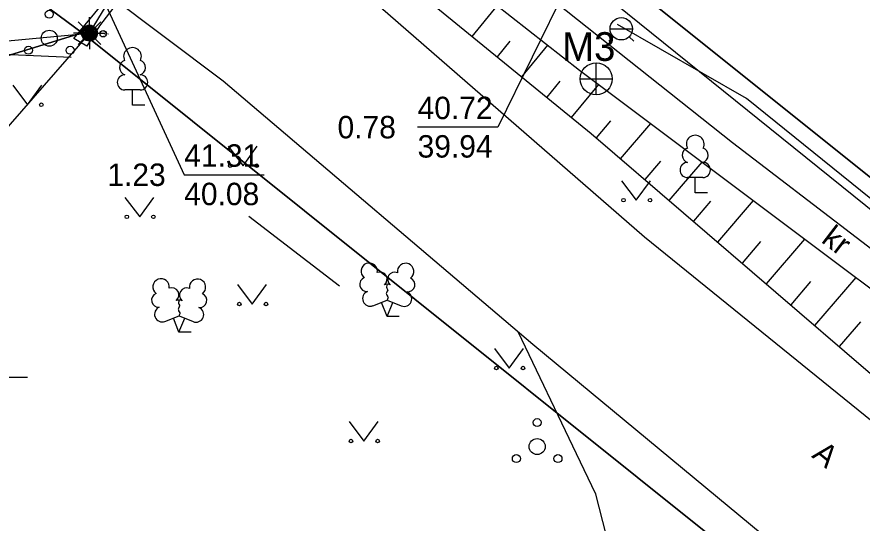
# Model space of a CAD drawing. Extents: x 642011 to 642213, y 6471913 to 6472059.
# Drawn here: x 642151.67 to 642178.05, y 6471945.44 to 6471961.24 of the extents above; entities that cross this region are included whole.
import ezdxf

# ---------------------------------------------------------------- set-up
doc = ezdxf.new("R2010")
doc.units = 0
for name, color, linetype in [('ABIJOONIS', 7, 'Continuous'), ('HALJASTUS', 7, 'Continuous'), ('KKAEV', 7, 'Continuous'), ('KOORDPUNKT', 7, 'Continuous'), ('MOOTKOOD', 7, 'Continuous'), ('MOOTKORG-EH2000', 7, 'Continuous'), ('MOOTMPUNKT', 7, 'Continuous'), ('MOOTNR', 7, 'Continuous'), ('MOOTPIIR', 7, 'Continuous'), ('MPOHULIIN', 7, 'Continuous'), ('PIIR', 7, 'Continuous'), ('PUU', 7, 'Continuous'), ('RELJEEF', 7, 'Continuous'), ('SITRASS', 7, 'Continuous'), ('TEE', 7, 'Continuous'), ('VKAEV', 7, 'Continuous'), ('VORK', 7, 'Continuous')]:
    doc.layers.add(name, color=color, linetype=linetype)

msp = doc.modelspace()

# ---------------------------------------------------------------- linework, layer by layer
at = {"layer": 'ABIJOONIS'}
msp.add_lwpolyline([(642140.527, 6471960.004), (642146.151, 6471960.004), (642153.932, 6471960.736)], dxfattribs=at)
at = {"layer": 'HALJASTUS'}
for p, q in [((642151.537, 6471959.107), (642152, 6471958.5)), ((642152, 6471958.5), (642152.446, 6471959.107)), ((642158.264, 6471957.203), (642158.727, 6471956.597)), ((642158.727, 6471956.597), (642159.173, 6471957.203)), ((642170.541, 6471956.129), (642171.004, 6471955.522)), ((642171.004, 6471955.522), (642171.45, 6471956.129)), ((642155.037, 6471955.607), (642155.5, 6471955)), ((642155.5, 6471955), (642155.946, 6471955.607)), ((642158.904, 6471955.017), (642161.741, 6471952.85)), ((642158.551, 6471952.884), (642159.015, 6471952.277)), ((642159.015, 6471952.277), (642159.46, 6471952.884)), ((642166.574, 6471950.886), (642167.038, 6471950.28)), ((642167.038, 6471950.28), (642167.483, 6471950.886)), ((642162.037, 6471948.607), (642162.5, 6471948)), ((642162.5, 6471948), (642162.946, 6471948.607))]:
    msp.add_line(p, q, dxfattribs=at)
for points in [[(642182.798, 6471951.948), (642174.449, 6471958.694), (642170.419, 6471961.008)], [(642150.672, 6471954.86), (642150.592, 6471955.257), (642150.293, 6471960.123), (642153.365, 6471959.985)]]:
    msp.add_lwpolyline(points, dxfattribs=at)
for centre in [(642152.428, 6471958.5), (642158.326, 6471956.597), (642159.155, 6471956.597), (642170.603, 6471955.522), (642171.432, 6471955.522), (642155.099, 6471955), (642155.928, 6471955), (642158.614, 6471952.277), (642159.442, 6471952.277), (642166.637, 6471950.28), (642167.465, 6471950.28), (642162.099, 6471948), (642162.928, 6471948)]:
    msp.add_circle(centre, 0.055, dxfattribs=at)
at = {"layer": 'KKAEV'}
for p, q in [((642169.753, 6471958.809), (642169.753, 6471959.809)), ((642169.253, 6471959.309), (642170.253, 6471959.309))]:
    msp.add_line(p, q, dxfattribs=at)
msp.add_circle((642169.753, 6471959.309), 0.5, dxfattribs=at)
at = {"layer": 'KOORDPUNKT'}
for points in [[(642168.822, 6471962.181), (642166.676, 6471957.801), (642164.176, 6471957.801)], [(642154.457, 6471961.587), (642156.891, 6471956.315), (642159.391, 6471956.315)], [(642153.932, 6471960.736), (642147.838, 6471953.751), (642145.338, 6471953.751)]]:
    msp.add_lwpolyline(points, dxfattribs=at)
at = {"layer": 'MOOTMPUNKT'}
for centre in [(642153.932, 6471960.736), (642154.362, 6471960.718)]:
    msp.add_circle(centre, 0.1, dxfattribs=at)
at = {"layer": 'MOOTPIIR'}
msp.add_lwpolyline([(642153.441, 6471960.566), (642154.4, 6471961.725), (642157.361, 6471965.588), (642159.664, 6471968.391), (642160.279, 6471969.057), (642161.023, 6471968.899), (642161.595, 6471968.57), (642168.605, 6471962.548), (642169.156, 6471962.076), (642169.506, 6471961.804), (642169.606, 6471961.811), (642169.978, 6471962.061), (642170.107, 6471961.804), (642169.685, 6471961.575), (642169.327, 6471961.589), (642168.555, 6471962.211), (642164.092, 6471966.081), (642161.145, 6471968.57), (642160.737, 6471968.728), (642160.394, 6471968.735), (642160.079, 6471968.484), (642157.69, 6471965.459), (642154.25, 6471960.967), (642153.849, 6471960.33)], close=True, dxfattribs=at)
at = {"layer": 'MPOHULIIN'}
msp.add_lwpolyline([(642188.981, 6471946.637), (642169.975, 6471961.956), (642132.892, 6471995.392), (642123.831, 6472003.107)], dxfattribs=at)
at = {"layer": 'PIIR'}
for points in [[(642185.197, 6471935.376), (642181.42, 6471938.56), (642153.71, 6471960.75), (642115.95, 6471988.66), (642068.76, 6472026.95), (642067.35, 6472025.11), (642061.48, 6472029.49), (642043.28, 6472044.21), (642038.403, 6472052.032)], [(642055.528, 6472052.032), (642074.19, 6472036.84), (642073.54, 6472035.99), (642079.91, 6472031.22), (642111.27, 6472008.25), (642146.78, 6471982.26), (642155.27, 6471975.12), (642170.2, 6471962.73), (642186.7, 6471949.52), (642204.412, 6471934.367)], [(642110.8, 6471913.4), (642091.07, 6471926.38), (642084.29, 6471930.7), (642099.09, 6471957.42), (642115.95, 6471988.66), (642153.71, 6471960.75), (642147.97, 6471958.99), (642148.82, 6471939.21), (642141.92, 6471939.43), (642141.507, 6471935.376)], [(642141.507, 6471935.376), (642141.92, 6471939.43), (642148.82, 6471939.21), (642147.97, 6471958.99), (642153.71, 6471960.75), (642181.42, 6471938.56), (642180.9, 6471935.376)]]:
    msp.add_lwpolyline(points, dxfattribs=at)
msp.add_lwpolyline([(642170.2, 6471962.73), (642197.17, 6471995.93), (642212.83, 6471984.23), (642186.7, 6471949.52)], close=True, dxfattribs=at)
at = {"layer": 'PUU'}
for p, q in [((642155.517, 6471958.962), (642155.037, 6471958.962)), ((642155.277, 6471958.487), (642155.277, 6471958.962)), ((642155.657, 6471958.487), (642155.277, 6471958.487)), ((642173.083, 6471956.226), (642172.603, 6471956.226)), ((642172.843, 6471955.751), (642172.843, 6471956.226)), ((642173.223, 6471955.751), (642172.843, 6471955.751)), ((642162.783, 6471952.225), (642163.228, 6471952.4)), ((642163.223, 6471951.89), (642163.048, 6471952.33)), ((642163.223, 6471951.89), (642163.403, 6471952.33)), ((642163.228, 6471952.4), (642163.668, 6471952.22)), ((642156.287, 6471951.733), (642156.732, 6471951.908)), ((642156.727, 6471951.398), (642156.552, 6471951.838)), ((642156.727, 6471951.398), (642156.907, 6471951.838)), ((642156.732, 6471951.908), (642157.172, 6471951.728)), ((642163.603, 6471951.89), (642163.223, 6471951.89)), ((642157.107, 6471951.398), (642156.727, 6471951.398))]:
    msp.add_line(p, q, dxfattribs=at)
for points in [[(642163.228, 6471952.895), (642163.208, 6471952.82), (642163.208, 6471952.8), (642163.218, 6471952.77), (642163.238, 6471952.735), (642163.243, 6471952.715), (642163.228, 6471952.68), (642163.203, 6471952.63), (642163.198, 6471952.605), (642163.203, 6471952.59), (642163.213, 6471952.56), (642163.248, 6471952.5), (642163.253, 6471952.48), (642163.248, 6471952.46), (642163.233, 6471952.425), (642163.228, 6471952.4)], [(642156.732, 6471952.403), (642156.712, 6471952.328), (642156.712, 6471952.308), (642156.722, 6471952.278), (642156.742, 6471952.243), (642156.747, 6471952.223), (642156.732, 6471952.188), (642156.707, 6471952.138), (642156.702, 6471952.113), (642156.707, 6471952.098), (642156.717, 6471952.068), (642156.752, 6471952.008), (642156.757, 6471951.988), (642156.752, 6471951.968), (642156.737, 6471951.933), (642156.732, 6471951.908)]]:
    msp.add_lwpolyline(points, dxfattribs=at)
for centre, radius in [((642152.679, 6471961.327), 0.125), ((642152.679, 6471960.577), 0.25), ((642152.029, 6471960.202), 0.125), ((642153.329, 6471960.202), 0.125), ((642167.909, 6471948.578), 0.125), ((642167.909, 6471947.828), 0.25), ((642167.259, 6471947.453), 0.125), ((642168.559, 6471947.453), 0.125)]:
    msp.add_circle(centre, radius, dxfattribs=at)
for centre, radius, start, end in [((642155.277, 6471960.007), 0.277, 332.5799, 207.4201), ((642155.107, 6471959.66), 0.233, 109.0217, 253.1415), ((642155.447, 6471959.66), 0.233, 286.8508, 70.9859), ((642155.04, 6471959.199), 0.238, 90.0016, 269.3953), ((642155.514, 6471959.199), 0.238, 270.6047, 89.9984), ((642172.843, 6471957.271), 0.277, 332.5799, 207.4201), ((642172.673, 6471956.924), 0.233, 109.0217, 253.1415), ((642173.013, 6471956.924), 0.233, 286.8508, 70.9859), ((642172.606, 6471956.463), 0.238, 90.0016, 269.3953), ((642173.08, 6471956.463), 0.238, 270.6047, 89.9984), ((642162.666, 6471953.304), 0.256, 111.5027, 232.5173), ((642162.666, 6471953.304), 0.256, 350.4856, 111.5002), ((642163.802, 6471953.295), 0.256, 67.6168, 188.6314), ((642163.802, 6471953.295), 0.256, 306.5997, 67.6143), ((642156.169, 6471952.812), 0.256, 111.5027, 232.5173), ((642156.169, 6471952.812), 0.256, 350.4856, 111.5002), ((642157.305, 6471952.803), 0.256, 67.6168, 188.6314), ((642162.592, 6471952.893), 0.224, 111.4304, 274.4987), ((642163.001, 6471953.054), 0.224, 308.5041, 111.5725), ((642163.464, 6471953.049), 0.225, 67.7016, 230.5126), ((642163.869, 6471952.883), 0.224, 264.6183, 67.6866), ((642156.504, 6471952.561), 0.224, 308.5041, 111.5725), ((642156.967, 6471952.557), 0.225, 67.7016, 230.5126), ((642157.305, 6471952.803), 0.256, 306.5997, 67.6143), ((642163.227, 6471952.657), 0.237, 66.7655, 111.5015), ((642156.096, 6471952.4), 0.224, 111.4304, 274.4987), ((642157.373, 6471952.39), 0.224, 264.6183, 67.6866), ((642162.697, 6471952.448), 0.237, 111.5014, 291.5004), ((642163.758, 6471952.44), 0.237, 247.6166, 67.6155), ((642156.731, 6471952.165), 0.237, 66.7655, 111.5015), ((642156.2, 6471951.956), 0.237, 111.5014, 291.5004), ((642157.261, 6471951.948), 0.237, 247.6166, 67.6155)]:
    msp.add_arc(centre, radius, start, end, dxfattribs=at)
at = {"layer": 'RELJEEF'}
for p, q in [((642165.885, 6471960.634), (642166.67, 6471961.594)), ((642167.058, 6471960.489), (642166.659, 6471960.001)), ((642167.434, 6471959.369), (642168.242, 6471960.358)), ((642168.618, 6471959.238), (642168.208, 6471958.736)), ((642168.982, 6471958.103), (642169.829, 6471959.133)), ((642170.198, 6471957.994), (642169.753, 6471957.466)), ((642170.512, 6471956.815), (642171.455, 6471957.914)), ((642171.764, 6471956.738), (642171.271, 6471956.163)), ((642172.029, 6471955.512), (642173.059, 6471956.711)), ((642173.324, 6471955.485), (642172.788, 6471954.861)), ((642173.547, 6471954.209), (642174.662, 6471955.509)), ((642174.885, 6471954.233), (642174.306, 6471953.558)), ((642175.064, 6471952.906), (642176.266, 6471954.306)), ((642176.582, 6471951.604), (642177.869, 6471953.103)), ((642176.445, 6471952.98), (642175.823, 6471952.255)), ((642178.006, 6471951.727), (642177.341, 6471950.952))]:
    msp.add_line(p, q, dxfattribs=at)
msp.add_lwpolyline([(642153.761, 6471970.265), (642161.15, 6471964.505), (642169.596, 6471957.601), (642178.247, 6471950.174), (642186.154, 6471943.824)], dxfattribs=at)
at = {"layer": 'SITRASS'}
for p, q in [((642153.932, 6471960.986), (642153.932, 6471961.236)), ((642153.755, 6471960.913), (642153.578, 6471961.09)), ((642154.109, 6471960.913), (642154.286, 6471961.09)), ((642153.682, 6471960.736), (642153.432, 6471960.736)), ((642154.182, 6471960.736), (642154.432, 6471960.736)), ((642153.755, 6471960.559), (642153.578, 6471960.382)), ((642153.932, 6471960.486), (642153.932, 6471960.236)), ((642154.109, 6471960.559), (642154.286, 6471960.382))]:
    msp.add_line(p, q, dxfattribs=at)
msp.add_lwpolyline([(642153.932, 6471960.736), (642154.457, 6471961.587), (642158.197, 6471966.369), (642159.1, 6471967.441), (642160.172, 6471968.791), (642160.393, 6471968.874), (642160.766, 6471968.853), (642161.27, 6471968.626), (642165.545, 6471965.041), (642168.822, 6471962.181), (642169.312, 6471961.778), (642169.604, 6471961.687), (642169.892, 6471961.865)], dxfattribs=at)
for radius in [0.25, 0.225, 0.2, 0.175, 0.15, 0.125, 0.1, 0.075, 0.05, 0.025]:
    msp.add_circle((642153.932, 6471960.736), radius, dxfattribs=at)
at = {"layer": 'TEE'}
for points in [[(642185.306, 6471942.98), (642180.941, 6471946.534), (642171.256, 6471954.365), (642153.477, 6471969.856), (642154.958, 6471971.99), (642153.566, 6471973.386), (642153.495, 6471974.667), (642149.137, 6471978.135), (642148.146, 6471977.701), (642140.89, 6471983.962), (642132.244, 6471991.056), (642124.462, 6471997.136), (642120.865, 6472000.186)], [(642181.769, 6471939.461), (642176.022, 6471944.175), (642167.777, 6471951.014), (642158.111, 6471959.24), (642148.973, 6471966.102), (642138.436, 6471974.464), (642128.627, 6471982.536), (642127.755, 6471983.25), (642118.56, 6471990.787), (642114.536, 6471993.954)], [(642188.336, 6471945.995), (642187.251, 6471946.896), (642181.726, 6471951.396), (642174.008, 6471957.307), (642163.973, 6471965.281), (642157.225, 6471970.564), (642154.958, 6471971.99)], [(642154.355, 6471971.122), (642157.028, 6471969.169), (642169.227, 6471959.585), (642186.663, 6471946.509), (642187.835, 6471945.497)], [(642168.885, 6471941.708), (642170.923, 6471941.708), (642169.743, 6471946.343), (642169.138, 6471947.605), (642167.311, 6471951.41)]]:
    msp.add_lwpolyline(points, dxfattribs=at)
at = {"layer": 'VKAEV'}
for p, q in [((642170.186, 6471960.872), (642170.886, 6471960.872)), ((642170.289, 6471960.625), (642170.149, 6471960.485)), ((642170.783, 6471960.625), (642170.923, 6471960.485))]:
    msp.add_line(p, q, dxfattribs=at)
msp.add_circle((642170.536, 6471960.872), 0.35, dxfattribs=at)
at = {"layer": 'VORK'}
msp.add_line((642148, 6471950), (642152, 6471950), dxfattribs=at)

# ---------------------------------------------------------------- texts
at = {"layer": 'ABIJOONIS'}
msp.add_text('M3', height=0.896, rotation=359.996, dxfattribs=at).set_placement((642168.687, 6471959.87))
at = {"layer": 'KOORDPUNKT'}
for s, p in [('40.72', (642164.176, 6471958.051)), ('0.78', (642161.676, 6471957.451)), ('39.94', (642164.176, 6471956.851)), ('41.31', (642156.891, 6471956.565)), ('1.23', (642154.491, 6471955.965)), ('40.08', (642156.891, 6471955.365))]:
    msp.add_text(s, height=0.7, dxfattribs=at).set_placement(p)
at = {"layer": 'MOOTKOOD'}
for s, p in [('multi', (642153.932, 6471960.786)), ('69', (642154.362, 6471960.768))]:
    msp.add_text(s, height=0.05, dxfattribs=at).set_placement(p)
at = {"layer": 'MOOTKORG-EH2000'}
for s, p in [('40.74', (642153.932, 6471960.711)), ('41.31', (642154.362, 6471960.693))]:
    msp.add_text(s, height=0.05, dxfattribs=at).set_placement(p)
at = {"layer": 'MOOTNR'}
for s, p in [('17', (642153.932, 6471960.636)), ('16', (642154.362, 6471960.618))]:
    msp.add_text(s, height=0.05, dxfattribs=at).set_placement(p)
at = {"layer": 'TEE'}
for s, rotation, p in [('kr', 322.5525, (642176.747, 6471954.229)), ('A', 321.042, (642176.453, 6471947.513))]:
    msp.add_text(s, height=0.7, rotation=rotation, dxfattribs=at).set_placement(p)

doc.saveas('drawing.dxf')
